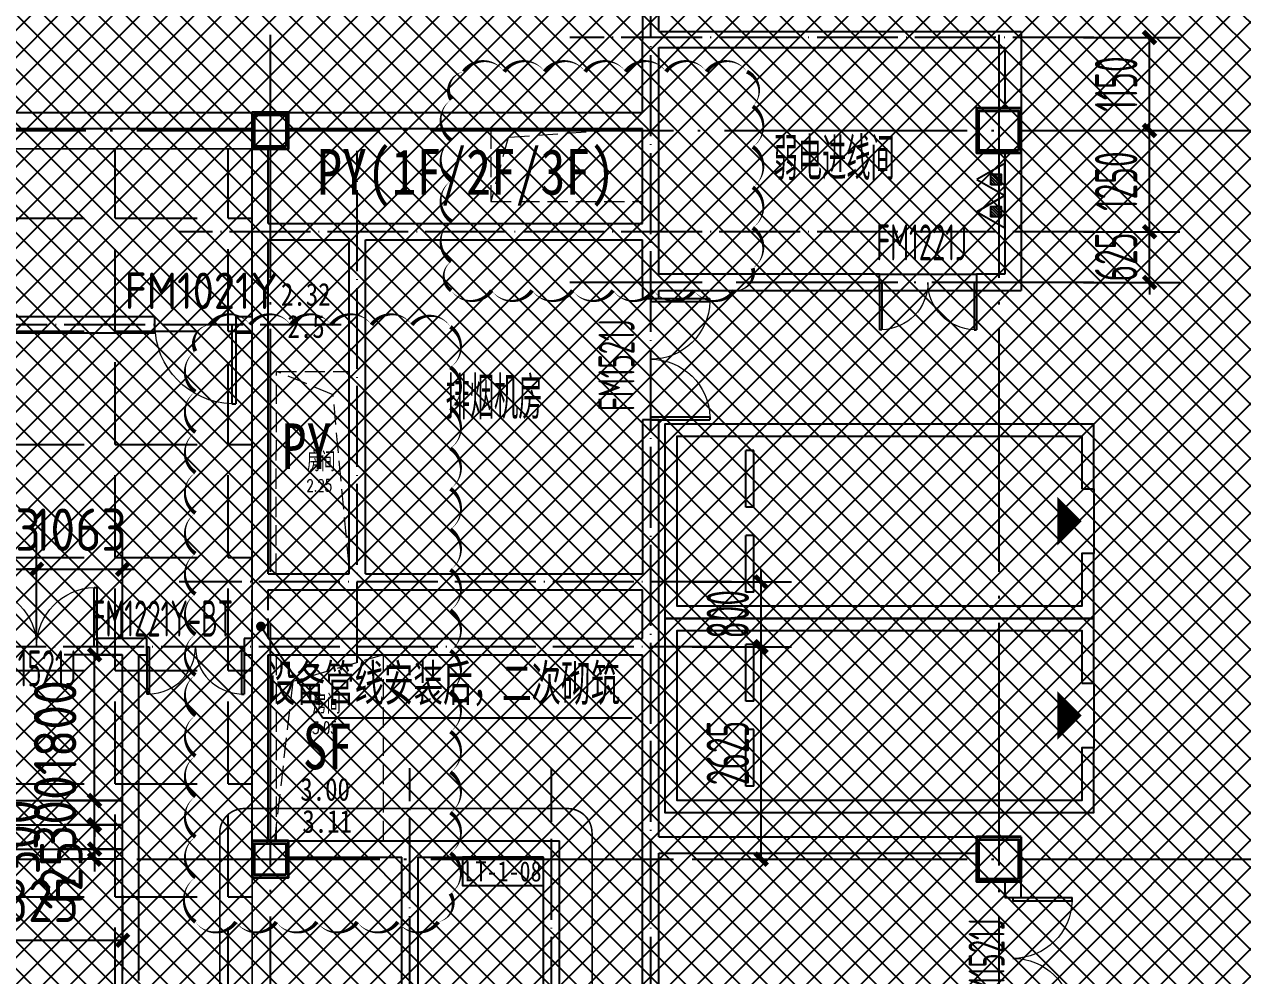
# Model space of a CAD drawing. Extents: x -473190 to 2138458, y -81875 to 2633646.
# Drawn here: x 978968 to 994020, y 105754 to 117504 of the extents above; entities that cross this region are included whole.
import ezdxf
from ezdxf.enums import TextEntityAlignment as Align

# ---------------------------------------------------------------- set-up
doc = ezdxf.new("R2010")
doc.units = 0
doc.header["$LTSCALE"] = 1000
doc.linetypes.add('DASH', pattern=[0.35, 0.25, -0.1])
doc.linetypes.add('DOTE', pattern=[2.42, 2, -0.2, 0.02, -0.2])
for name, color, linetype in [('00-停车位', 67, 'Continuous'), ('A-COLUMN', 2, 'Continuous'), ('A-ROOM_NAME', 23, 'Continuous'), ('A-WALL', 2, 'Continuous'), ('DIM_LEAD', 3, 'Continuous'), ('DOOR_FIRE', 4, 'Continuous'), ('DOOR_FIRE_TEXT', 7, 'Continuous'), ('DOTE', 1, 'DOTE'), ('HANDRAIL', 3, 'Continuous'), ('PUB_DIM', 3, 'Continuous'), ('PUB_TEXT', 7, 'Continuous'), ('SPACE', 7, 'Continuous'), ('SRC-03F$0$A-SYMB-NUMB-T', 4, 'Continuous'), ('SRC-03F$0$A-WALL', 7, 'Continuous'), ('W-EQUIP_灭火器', 7, 'Continuous'), ('WINDOW', 4, 'Continuous'), ('WINDOW_TEXT', 7, 'Continuous'), ('索引线', 252, 'Continuous')]:
    doc.layers.add(name, color=color, linetype=linetype)
doc.layers.add('HOLE', color=52, linetype='Continuous', lineweight=15)
doc.layers.add('钢柱', color=51, linetype='Continuous', lineweight=35)
doc.styles.add('8B2_01', font='simhei.ttf', dxfattribs={"width": 0.8})
doc.styles.add('8B2_02', font='tssdeng.shx', dxfattribs={"width": 0.6, "bigfont": 'TSSDCHN.shx'})
doc.styles.add('_TCH_DIM_T3', font='tssdeng.shx', dxfattribs={"width": 0.564706, "bigfont": '@@@tssdchn.shx'})
doc.styles.add('_TCH_SPACE', font='SIMPLEX', dxfattribs={"height": 5, "bigfont": 'GBCBIG'})
doc.styles.add('_TCH_WINDOW', font='tssdeng.shx', dxfattribs={"width": 0.8, "height": 3.5, "bigfont": 'tssdchn.shx'})
doc.styles.add('SRC-03F$0$ECADI-TXT', font='simplex.shx', dxfattribs={"bigfont": 'hztxt.shx'})
doc.styles.get("Standard").update_dxf_attribs({"font": 'gbenor.shx', "bigfont": 'gbcbig.shx'})
doc.styles.add('STANDARD_T3', font='gbenor.shx', dxfattribs={"bigfont": 'gbcbig.shx'})
doc.dimstyles.new('_TCH_ARCH&&150', dxfattribs={"dimtxt": 525, "dimasz": 150, "dimexe": 375, "dimexo": 450, "dimgap": 150, "dimtad": 1, "dimdec": 0, "dimzin": 0, "dimdsep": 46, "dimtxsty": '_TCH_DIM_T3', "dimblk": 'ARCHTICK', "dimcen": 0.09, "dimclrt": 7, "dimazin": 2, "dimtfac": 1, "dimtdec": 0, "dimtix": 1, "dimtmove": 2, "dimatfit": 3, "dimfxl": 0, "dimtolj": 1, "dimtzin": 0, "dimarcsym": 0})
doc.dimstyles.new('STANDARD&&150', dxfattribs={"dimtxt": 525, "dimasz": 150, "dimexe": 375, "dimexo": 450, "dimgap": 225, "dimtad": 1, "dimdec": 0, "dimzin": 0, "dimdsep": 46, "dimtxsty": 'STANDARD_T3', "dimblk": 'ARCHTICK', "dimcen": 0.09, "dimadec": 0, "dimazin": 0, "dimtfac": 1, "dimtdec": 0, "dimtix": 1, "dimtmove": 2, "dimatfit": 3, "dimfxl": 0, "dimtolj": 1, "dimtzin": 0, "dimarcsym": 0})

# ---------------------------------------------------------------- blocks, each defined once
blk = doc.blocks.new('车位2400x5300')
at = {"layer": '00-停车位', "color": 251}
for p, q in [((-875, -1000), (-175, -1000)), ((-875, -1100), (-875, -1000)), ((-175, -1100), (-175, -1000)), ((175, -1000), (875, -1000)), ((175, -1100), (175, -1000)), ((875, -1100), (875, -1000)), ((-875, -1100), (-175, -1100)), ((175, -1100), (875, -1100)), ((400, -5300), (-400, -5300))]:
    blk.add_line(p, q, dxfattribs=at)
blk.add_lwpolyline([(400, -5150), (400, -5300), (1200, -5300), (1200, 0), (-1200, 0), (-1200, -5300), (-400, -5300), (-400, -5150), (-1050, -5150), (-1050, -150), (1050, -150), (1050, -5150), (400, -5150)], dxfattribs=at)
blk.add_lwpolyline([(0, -5150, 0, 600, 0), (0, -4850, 600, 600, 0)], format="xyseb", dxfattribs=at)
blk = doc.blocks.new('A$C00330F2E')
at = {"layer": '钢柱', "color": 4, "lineweight": 35}
for points in [[(40675, -36100), (40225, -36100), (40225, -36550), (40675, -36550)], [(49725, -36050), (49175, -36050), (49175, -36600), (49725, -36600)], [(49695, -36570), (49205, -36570), (49205, -36080), (49695, -36080)], [(40645, -36520), (40255, -36520), (40255, -36130), (40645, -36130)], [(40675, -45100), (40225, -45100), (40225, -45550), (40675, -45550)], [(40645, -45520), (40255, -45520), (40255, -45130), (40645, -45130)], [(49725, -45050), (49175, -45050), (49175, -45600), (49725, -45600)], [(49695, -45570), (49205, -45570), (49205, -45080), (49695, -45080)]]:
    blk.add_lwpolyline(points, close=True, dxfattribs=at)
blk = doc.blocks.new('_ArchTick')
at = {"color": 0, "linetype": 'ByBlock', "const_width": 0.4}
blk.add_lwpolyline([(-0.5, -0.5), (0.5, 0.5)], dxfattribs=at)
blk = doc.blocks.new('*D5496')
at = {"layer": 'Defpoints', "color": 0, "transparency": 16777216}
for p in [(50924, -21150), (52188, -21150), (50924, -22300)]:
    blk.add_point(p, dxfattribs=at)
at = {"layer": 'PUB_DIM', "color": 0, "lineweight": -2, "transparency": 16777216}
for p, q in [((51374, -21150), (52563, -21150)), ((52188, -22300), (52188, -21150)), ((51374, -22300), (52563, -22300))]:
    blk.add_line(p, q, dxfattribs=at)
at = {"layer": 'PUB_DIM', "color": 0, "lineweight": -2, "transparency": 16777216, "xscale": 150, "yscale": 150, "zscale": 150}
for p, rotation in [((52188, -21150), 90), ((52188, -22300), 270)]:
    blk.add_blockref('_ArchTick', p, dxfattribs=dict(at, rotation=rotation))
at = {"layer": 'PUB_DIM', "color": 7, "transparency": 16777216, "insert": (51776, -21725), "char_height": 525, "attachment_point": 5, "rotation": 90, "style": '_TCH_DIM_T3'}
blk.add_mtext('\\A1;1150', dxfattribs=at)
blk = doc.blocks.new('*D5497')
at = {"layer": 'Defpoints', "color": 0, "transparency": 16777216}
for p in [(50924, -22300), (52188, -22300), (50924, -23550)]:
    blk.add_point(p, dxfattribs=at)
at = {"layer": 'PUB_DIM', "color": 0, "lineweight": -2, "transparency": 16777216}
for p, q in [((51374, -22300), (52563, -22300)), ((52188, -23550), (52188, -22300)), ((51374, -23550), (52563, -23550))]:
    blk.add_line(p, q, dxfattribs=at)
at = {"layer": 'PUB_DIM', "color": 0, "lineweight": -2, "transparency": 16777216, "xscale": 150, "yscale": 150, "zscale": 150}
for p, rotation in [((52188, -22300), 90), ((52188, -23550), 270)]:
    blk.add_blockref('_ArchTick', p, dxfattribs=dict(at, rotation=rotation))
at = {"layer": 'PUB_DIM', "color": 7, "transparency": 16777216, "insert": (51776, -22925), "char_height": 525, "attachment_point": 5, "rotation": 90, "style": '_TCH_DIM_T3'}
blk.add_mtext('\\A1;1250', dxfattribs=at)
blk = doc.blocks.new('*D5498')
at = {"layer": 'Defpoints', "color": 0, "transparency": 16777216}
for p in [(50924, -23550), (52188, -23550), (50924, -24175)]:
    blk.add_point(p, dxfattribs=at)
at = {"layer": 'PUB_DIM', "color": 0, "lineweight": -2, "transparency": 16777216}
for p, q in [((52188, -23550), (52188, -23400)), ((51374, -23550), (52563, -23550)), ((52188, -24175), (52188, -23550)), ((51374, -24175), (52563, -24175)), ((52188, -24175), (52188, -24325))]:
    blk.add_line(p, q, dxfattribs=at)
at = {"layer": 'PUB_DIM', "color": 0, "lineweight": -2, "transparency": 16777216, "xscale": 150, "yscale": 150, "zscale": 150}
for p, rotation in [((52188, -23550), 270), ((52188, -24175), 90)]:
    blk.add_blockref('_ArchTick', p, dxfattribs=dict(at, rotation=rotation))
at = {"layer": 'PUB_DIM', "color": 7, "transparency": 16777216, "insert": (51776, -23862), "char_height": 525, "attachment_point": 5, "rotation": 90, "style": '_TCH_DIM_T3'}
blk.add_mtext('\\A1;625', dxfattribs=at)
blk = doc.blocks.new('*D5511')
at = {"layer": 'Defpoints', "color": 0, "transparency": 16777216}
for p in [(46089, -27875), (47389, -27875), (46089, -28675)]:
    blk.add_point(p, dxfattribs=at)
at = {"layer": 'PUB_DIM', "color": 0, "lineweight": -2, "transparency": 16777216}
for p, q in [((47389, -27875), (47389, -27725)), ((46539, -27875), (47764, -27875)), ((47389, -28675), (47389, -27875)), ((46539, -28675), (47764, -28675)), ((47389, -28675), (47389, -28825))]:
    blk.add_line(p, q, dxfattribs=at)
at = {"layer": 'PUB_DIM', "color": 0, "lineweight": -2, "transparency": 16777216, "xscale": 150, "yscale": 150, "zscale": 150}
for p, rotation in [((47389, -27875), 270), ((47389, -28675), 90)]:
    blk.add_blockref('_ArchTick', p, dxfattribs=dict(at, rotation=rotation))
at = {"layer": 'PUB_DIM', "color": 7, "transparency": 16777216, "insert": (46977, -28275), "char_height": 525, "attachment_point": 5, "rotation": 90, "style": '_TCH_DIM_T3'}
blk.add_mtext('\\A1;800', dxfattribs=at)
blk = doc.blocks.new('*D5512')
at = {"layer": 'Defpoints', "color": 0, "transparency": 16777216}
for p in [(46089, -28675), (47389, -28675), (46089, -31300)]:
    blk.add_point(p, dxfattribs=at)
at = {"layer": 'PUB_DIM', "color": 0, "lineweight": -2, "transparency": 16777216}
for p, q in [((46539, -28675), (47764, -28675)), ((47389, -31300), (47389, -28675)), ((46539, -31300), (47764, -31300))]:
    blk.add_line(p, q, dxfattribs=at)
at = {"layer": 'PUB_DIM', "color": 0, "lineweight": -2, "transparency": 16777216, "xscale": 150, "yscale": 150, "zscale": 150}
for p, rotation in [((47389, -28675), 90), ((47389, -31300), 270)]:
    blk.add_blockref('_ArchTick', p, dxfattribs=dict(at, rotation=rotation))
at = {"layer": 'PUB_DIM', "color": 7, "transparency": 16777216, "insert": (46977, -29988), "char_height": 525, "attachment_point": 5, "rotation": 90, "style": '_TCH_DIM_T3'}
blk.add_mtext('\\A1;2625', dxfattribs=at)
blk = doc.blocks.new('SRC-03F$0$ECADI-TAG-CODE')
at = {"layer": 'SRC-03F$0$A-SYMB-NUMB-T', "color": 1}
blk.add_lwpolyline([(3.41, 8.1), (13.41, 8.1), (13.41, 4.6), (3.41, 4.6)], close=True, dxfattribs=at)
at = {"layer": 'SRC-03F$0$A-SYMB-NUMB-T', "style": 'SRC-03F$0$ECADI-TXT', "width": 0.7}
blk.add_attdef('CODE', text='', height=2.5, dxfattribs=at).set_placement((8.41, 6.35), align=Align.MIDDLE_CENTER)
blk = doc.blocks.new('A$C70756D1A')
at = {"layer": 'HANDRAIL'}
for points in [[(2225, 0), (2225, 0), (2225, -2400)], [(2255, 0), (2255, -2400)], [(2295, 0), (2295, -2400)], [(2325, 0), (2325, -2400)], [(2225, -1800), (0, -1800)], [(2225, -2100), (0, -2100)], [(2325, -2400), (0, -2400)]]:
    blk.add_lwpolyline(points, dxfattribs=at)
blk = doc.blocks.new('A$C031B73C8')
for points in [[(60534.9, -45425, 0, 50, 0.5205671), (61034.9, -45425, 0, 50, 0.5205671), (61534.9, -45425, 0, 50, 0.5205671), (62034.9, -45425, 0, 50, 0.5205671), (62534.9, -45425, 0, 50, 0.5205671), (63034.9, -45425, 0, 50, 0.5205671), (63534.9, -45425, 0, 50, 0.5205671), (64034.9, -45425, 0, 50, 0.5205671), (64260.9, -45151, 0, 50, 0.5205671), (64260.9, -44651, 0, 50, 0.5205671), (64260.9, -44151, 0, 50, 0.5205671), (64260.9, -43651, 0, 50, 0.5205671), (64260.9, -43151, 0, 50, 0.5205671), (64189.1, -42722.7, 0, 50, 0.5205671), (63689.1, -42722.7, 0, 50, 0.5205671), (63189.1, -42722.7, 0, 50, 0.5205671), (62689.1, -42722.7, 0, 50, 0.5205671), (62189.1, -42722.7, 0, 50, 0.5205671), (61689.1, -42722.7, 0, 50, 0.5205671), (61189.1, -42722.7, 0, 50, 0.5205671), (60689.1, -42722.7, 0, 50, 0.5205671), (60534.9, -43068.5, 0, 50, 0.5205671), (60534.9, -43568.5, 0, 50, 0.5205671), (60534.9, -44068.5, 0, 50, 0.5205671), (60534.9, -44568.5, 0, 50, 0.5205671), (60534.9, -45068.5, 0, 50, 0.5205671)], [(57375, -53225, 0, 50, 0.5205671), (57875, -53225, 0, 50, 0.5205671), (58375, -53225, 0, 50, 0.5205671), (58875, -53225, 0, 50, 0.5205671), (59375, -53225, 0, 50, 0.5205671), (59875, -53225, 0, 50, 0.5205671), (60375, -53225, 0, 50, 0.5205671), (60525, -52875, 0, 50, 0.5205671), (60525, -52375, 0, 50, 0.5205671), (60525, -51875, 0, 50, 0.5205671), (60525, -51375, 0, 50, 0.5205671), (60525, -50875, 0, 50, 0.5205671), (60525, -50375, 0, 50, 0.5205671), (60525, -49875, 0, 50, 0.5205671), (60525, -49375, 0, 50, 0.5205671), (60525, -48875, 0, 50, 0.5205671), (60525, -48375, 0, 50, 0.5205671), (60525, -47875, 0, 50, 0.5205671), (60525, -47375, 0, 50, 0.5205671), (60525, -46875, 0, 50, 0.5205671), (60525, -46375, 0, 50, 0.5205671), (60525, -45875, 0, 50, 0.5205671), (60050, -45850, 0, 50, 0.5205671), (59550, -45850, 0, 50, 0.5205671), (59050, -45850, 0, 50, 0.5205671), (58550, -45850, 0, 50, 0.5205671), (58050, -45850, 0, 50, 0.5205671), (57550, -45850, 0, 50, 0.5205671), (57375, -46175, 0, 50, 0.5205671), (57375, -46675, 0, 50, 0.5205671), (57375, -47175, 0, 50, 0.5205671), (57375, -47675, 0, 50, 0.5205671), (57375, -48175, 0, 50, 0.5205671), (57375, -48675, 0, 50, 0.5205671), (57375, -49175, 0, 50, 0.5205671), (57375, -49675, 0, 50, 0.5205671), (57375, -50175, 0, 50, 0.5205671), (57375, -50675, 0, 50, 0.5205671), (57375, -51175, 0, 50, 0.5205671), (57375, -51675, 0, 50, 0.5205671), (57375, -52175, 0, 50, 0.5205671), (57375, -52675, 0, 50, 0.5205671)]]:
    blk.add_lwpolyline(points, format="xyseb", close=True)
at = {"layer": 'HOLE', "linetype": 'DASH'}
for points in [[(61025, -44325), (62900, -44325), (62900, -43425), (61025, -43425)], [(62900, -43425), (61239.5, -43534.7), (61025, -44325)], [(61025, -43425), (61025, -44325)], [(59273.7, -48825), (59075.9, -46713.1), (58375, -46425)], [(59700, -49925), (58578.5, -50254.5), (58350, -52225)]]:
    blk.add_lwpolyline(points, dxfattribs=at)
for points in [[(59275, -46425), (59273.7, -48925), (58373.7, -48925), (58375, -46425)], [(59700, -52225), (59700, -49925), (58373.7, -49925), (58373.7, -52225)]]:
    blk.add_lwpolyline(points, close=True, dxfattribs=at)
at = {"layer": 'SPACE', "style": '_TCH_SPACE'}
for p in [(58753.9, -47660.4), (58823, -50653)]:
    blk.add_text('房间', height=241.13, dxfattribs=at).set_placement(p)
at = {"layer": 'SPACE', "style": '_TCH_SPACE', "width": 0.705882}
for s, p in [('2.25', (58746.9, -47909.8)), ('3.05', (58815.9, -50902.4))]:
    blk.add_text(s, height=148.75, dxfattribs=at).set_placement(p)
blk = doc.blocks.new('$TwtSys$00000546')
h = blk.add_hatch()
h.set_pattern_fill('ANSI31', color=256, scale=200, style=0)
h.set_pattern_definition([(45, (-38543.802, -6670.83), (-17.67767, 17.67767), [])])
h.paths.add_polyline_path([(-65, 174), (65, 174), (65, 44), (-65, 44)])
for points in [[(0, 344), (-198, 0), (198, 0)], [(-65, 174), (65, 174), (65, 44), (-65, 44)]]:
    blk.add_lwpolyline(points, close=True)
blk = doc.blocks.new('ADFASDF')
h = blk.add_hatch()
h.set_pattern_fill('ANSI37', color=8, scale=150)
h.set_pattern_definition([(45, (0, 0), (-168.3798, 168.3798), []), (135, (0, 0), (-168.3798, -168.3798), [])])
h.paths.add_polyline_path([(521397, 239186), (521397, 224886), (539697, 224886), (539697, 169261), (524947, 169261), (524947, 171211), (527822, 171211), (527922, 176611), (501318, 176611), (501125, 109884), (530547, 109887), (530547, 107449), (538188, 100503), (536147, 98236), (540086, 94690), (517812, 69953), (517812, 59790), (482108, 20136), (405247, 20136), (405247, 26086), (391997, 40436), (391997, 64736), (399997, 64738), (399997, 239186), (409022, 239186)])
blk = doc.blocks.new('*D1944')
at = {"layer": 'Defpoints', "color": 0, "transparency": 16777216}
for p in [(977857, 107196), (980182, 107196), (980182, 106191)]:
    blk.add_point(p, dxfattribs=at)
at = {"layer": 'PUB_DIM', "color": 0, "lineweight": -2, "transparency": 16777216}
for p, q in [((977857, 106746), (977857, 105816)), ((980182, 106746), (980182, 105816)), ((977857, 106191), (980182, 106191))]:
    blk.add_line(p, q, dxfattribs=at)
at = {"layer": 'PUB_DIM', "color": 0, "lineweight": -2, "transparency": 16777216, "xscale": 150, "yscale": 150, "zscale": 150, "rotation": 180}
blk.add_blockref('_ArchTick', (977857, 106191), dxfattribs=at)
at = {"layer": 'PUB_DIM', "color": 0, "lineweight": -2, "transparency": 16777216, "xscale": 150, "yscale": 150, "zscale": 150}
blk.add_blockref('_ArchTick', (980182, 106191), dxfattribs=at)
at = {"layer": 'PUB_DIM', "color": 0, "transparency": 16777216, "insert": (979019, 106678), "char_height": 525, "attachment_point": 5, "style": 'STANDARD_T3'}
blk.add_mtext('\\A1;2325', dxfattribs=at)
blk = doc.blocks.new('*D1945')
at = {"layer": 'Defpoints', "color": 0, "transparency": 16777216}
for p in [(979836, 109717), (980626, 109717), (980626, 107917)]:
    blk.add_point(p, dxfattribs=at)
at = {"layer": 'PUB_DIM', "color": 0, "lineweight": -2, "transparency": 16777216}
for p, q in [((980176, 109717), (979461, 109717)), ((979836, 107917), (979836, 109717)), ((980176, 107917), (979461, 107917))]:
    blk.add_line(p, q, dxfattribs=at)
at = {"layer": 'PUB_DIM', "color": 0, "lineweight": -2, "transparency": 16777216, "xscale": 150, "yscale": 150, "zscale": 150}
for p, rotation in [((979836, 109717), 90), ((979836, 107917), 270)]:
    blk.add_blockref('_ArchTick', p, dxfattribs=dict(at, rotation=rotation))
at = {"layer": 'PUB_DIM', "color": 0, "transparency": 16777216, "insert": (979349, 108817), "char_height": 525, "attachment_point": 5, "rotation": 90, "style": 'STANDARD_T3'}
blk.add_mtext('\\A1;1800', dxfattribs=at)
blk = doc.blocks.new('*D1946')
at = {"layer": 'Defpoints', "color": 0, "transparency": 16777216}
for p in [(979836, 107917), (980626, 107917), (980626, 107617)]:
    blk.add_point(p, dxfattribs=at)
at = {"layer": 'PUB_DIM', "color": 0, "lineweight": -2, "transparency": 16777216}
for p, q in [((979836, 107917), (979836, 108067)), ((980176, 107917), (979461, 107917)), ((979836, 107617), (979836, 107917)), ((980176, 107617), (979461, 107617)), ((979836, 107617), (979836, 107467))]:
    blk.add_line(p, q, dxfattribs=at)
at = {"layer": 'PUB_DIM', "color": 0, "lineweight": -2, "transparency": 16777216, "xscale": 150, "yscale": 150, "zscale": 150}
for p, rotation in [((979836, 107917), 270), ((979836, 107617), 90)]:
    blk.add_blockref('_ArchTick', p, dxfattribs=dict(at, rotation=rotation))
at = {"layer": 'PUB_DIM', "color": 0, "transparency": 16777216, "insert": (979349, 107767), "char_height": 525, "attachment_point": 5, "rotation": 90, "style": 'STANDARD_T3'}
blk.add_mtext('\\A1;300', dxfattribs=at)
blk = doc.blocks.new('*D1947')
at = {"layer": 'Defpoints', "color": 0, "transparency": 16777216}
for p in [(979836, 107617), (980626, 107617), (980626, 107317)]:
    blk.add_point(p, dxfattribs=at)
at = {"layer": 'PUB_DIM', "color": 0, "lineweight": -2, "transparency": 16777216}
for p, q in [((979836, 107617), (979836, 107767)), ((980176, 107617), (979461, 107617)), ((979836, 107317), (979836, 107617)), ((980176, 107317), (979461, 107317)), ((979836, 107317), (979836, 107167))]:
    blk.add_line(p, q, dxfattribs=at)
at = {"layer": 'PUB_DIM', "color": 0, "lineweight": -2, "transparency": 16777216, "xscale": 150, "yscale": 150, "zscale": 150}
for p, rotation in [((979836, 107617), 270), ((979836, 107317), 90)]:
    blk.add_blockref('_ArchTick', p, dxfattribs=dict(at, rotation=rotation))
at = {"layer": 'PUB_DIM', "color": 0, "transparency": 16777216, "insert": (978899, 107467), "char_height": 525, "attachment_point": 5, "rotation": 90, "style": 'STANDARD_T3'}
blk.add_mtext('\\A1;300', dxfattribs=at)
blk = doc.blocks.new('*D1948')
at = {"layer": 'Defpoints', "color": 0, "transparency": 16777216}
for p in [(979836, 107317), (980626, 107317), (980626, 107192)]:
    blk.add_point(p, dxfattribs=at)
at = {"layer": 'PUB_DIM', "color": 0, "lineweight": -2, "transparency": 16777216}
for p, q in [((979836, 107317), (979836, 107467)), ((980176, 107317), (979461, 107317)), ((980176, 107192), (979461, 107192)), ((979836, 107192), (979836, 107317)), ((979836, 107192), (979836, 107042))]:
    blk.add_line(p, q, dxfattribs=at)
at = {"layer": 'PUB_DIM', "color": 0, "lineweight": -2, "transparency": 16777216, "xscale": 150, "yscale": 150, "zscale": 150}
for p, rotation in [((979836, 107317), 270), ((979836, 107192), 90)]:
    blk.add_blockref('_ArchTick', p, dxfattribs=dict(at, rotation=rotation))
at = {"layer": 'PUB_DIM', "color": 0, "transparency": 16777216, "insert": (979424, 106996), "char_height": 525, "attachment_point": 5, "rotation": 90, "style": 'STANDARD_T3'}
blk.add_mtext('\\A1;125', dxfattribs=at)
blk = doc.blocks.new('*D1963')
at = {"layer": 'Defpoints', "color": 0, "transparency": 16777216}
for p in [(979119, 110774), (978057, 109461), (979119, 109461)]:
    blk.add_point(p, dxfattribs=at)
at = {"layer": 'PUB_DIM', "color": 0, "lineweight": -2, "transparency": 16777216}
for p, q in [((978057, 109911), (978057, 111149)), ((979119, 109911), (979119, 111149)), ((978057, 110774), (977907, 110774)), ((978057, 110774), (979119, 110774)), ((979119, 110774), (979269, 110774))]:
    blk.add_line(p, q, dxfattribs=at)
at = {"layer": 'PUB_DIM', "color": 0, "lineweight": -2, "transparency": 16777216, "xscale": 150, "yscale": 150, "zscale": 150}
blk.add_blockref('_ArchTick', (978057, 110774), dxfattribs=at)
at = {"layer": 'PUB_DIM', "color": 0, "lineweight": -2, "transparency": 16777216, "xscale": 150, "yscale": 150, "zscale": 150, "rotation": 180}
blk.add_blockref('_ArchTick', (979119, 110774), dxfattribs=at)
at = {"layer": 'PUB_DIM', "color": 0, "transparency": 16777216, "insert": (978588, 111262), "char_height": 525, "attachment_point": 5, "style": 'STANDARD_T3'}
blk.add_mtext('\\A1;1063', dxfattribs=at)
blk = doc.blocks.new('*D1964')
at = {"layer": 'Defpoints', "color": 0, "transparency": 16777216}
for p in [(980182, 110774), (979119, 109461), (980182, 109461)]:
    blk.add_point(p, dxfattribs=at)
at = {"layer": 'PUB_DIM', "color": 0, "lineweight": -2, "transparency": 16777216}
for p, q in [((979119, 109911), (979119, 111149)), ((980182, 109911), (980182, 111149)), ((979119, 110774), (978969, 110774)), ((979119, 110774), (980182, 110774)), ((980182, 110774), (980332, 110774))]:
    blk.add_line(p, q, dxfattribs=at)
at = {"layer": 'PUB_DIM', "color": 0, "lineweight": -2, "transparency": 16777216, "xscale": 150, "yscale": 150, "zscale": 150}
blk.add_blockref('_ArchTick', (979119, 110774), dxfattribs=at)
at = {"layer": 'PUB_DIM', "color": 0, "lineweight": -2, "transparency": 16777216, "xscale": 150, "yscale": 150, "zscale": 150, "rotation": 180}
blk.add_blockref('_ArchTick', (980182, 110774), dxfattribs=at)
at = {"layer": 'PUB_DIM', "color": 0, "transparency": 16777216, "insert": (979650, 111262), "char_height": 525, "attachment_point": 5, "style": 'STANDARD_T3'}
blk.add_mtext('\\A1;1063', dxfattribs=at)
blk = doc.blocks.new('$DorLib2D$00000002')
for p, q in [((-0.5, 0), (-0.5, 0.4875)), ((-0.475, 0.4875), (-0.5, 0.4875)), ((-0.475, 0), (-0.475, 0.4875)), ((0.475, 0), (0.475, 0.4875)), ((0.475, 0.4875), (0.5, 0.4875)), ((0.5, 0), (0.5, 0.4875)), ((-0.5, 0), (-0.475, 0)), ((0.5, 0), (0.475, 0))]:
    blk.add_line(p, q)
at = {"lineweight": 13}
for centre, start, end in [((-0.4875, 0), 0, 88.53072), ((0.4875, 0), 91.46928, 180)]:
    blk.add_arc(centre, 0.4875, start, end, dxfattribs=at)
blk = doc.blocks.new('$DorLib2D$00000001')
for p, q in [((0.45, 0.975), (0.5, 0.975)), ((0.45, 0), (0.45, 0.975)), ((0.5, 0), (0.5, 0.975)), ((0.5, 0), (0.45, 0))]:
    blk.add_line(p, q)
at = {"lineweight": 13}
blk.add_arc((0.475, 0), 0.975, 91.4693, 180, dxfattribs=at)
blk = doc.blocks.new('A$C2B5B1B2C')
at = {"layer": 'DOTE', "linetype": 'DOTE', "ltscale": 0.5}
for p, q in [((46025, -40517.9), (46025, 9700)), ((51500, -21150), (45025, -21150)), ((42399.6, -28875), (42399.6, -22550)), ((51500, -23550), (40200, -23550)), ((42200, -24700), (33350, -24700)), ((47025, -27875), (40200, -27875)), ((47025, -28675), (36250, -28675)), ((43050, -41475), (43050, -30175)), ((44800, -40517.9), (44800, -30175))]:
    blk.add_line(p, q, dxfattribs=at)
at = {"layer": 'DOTE'}
blk.add_line((51500, -24175), (45025, -24175), dxfattribs=at)
at = {"layer": 'PUB_DIM'}
for p1, p2, distance, picture, middle in [((50923.6, -22300), (50923.6, -21150), -1264.7, '*D5496', (51775.8, -21725)), ((50923.6, -23550), (50923.6, -22300), -1264.7, '*D5497', (51775.8, -22925)), ((50923.6, -24175), (50923.6, -23550), -1264.7, '*D5498', (51775.8, -23862.5)), ((46089.1, -28675), (46089.1, -27875), -1300, '*D5511', (46976.6, -28275)), ((46089.1, -31300), (46089.1, -28675), -1300, '*D5512', (46976.6, -29987.5))]:
    dim = blk.add_aligned_dim(p1=p1, p2=p2, distance=distance, dimstyle='_TCH_ARCH&&150', dxfattribs=at)
    dim.commit()
    dim.dimension.update_dxf_attribs({"geometry": picture, "text_midpoint": middle})

msp = doc.modelspace()

# ---------------------------------------------------------------- hatches: boundary and pattern name
h = msp.add_hatch()
h.set_pattern_fill('ANGLE', color=252, scale=400)
h.set_pattern_definition([(0, (1013615.3, 327452.8), (0, 1397), [1016, -381]), (90, (1013615.3, 327452.8), (-1397, 9e-14), [1016, -381])])
h.paths.add_polyline_path([(981781.7, 98417.4), (959631.7, 98417.4), (959631.7, 115967.4), (981781.7, 115967.4)])

# ---------------------------------------------------------------- linework, layer by layer
at = {"layer": 'A-COLUMN'}
for p, q in [((982231.7, 116417.4), (981781.7, 116417.4)), ((981781.7, 116417.4), (981781.7, 115967.4)), ((982231.7, 115967.4), (982231.7, 116417.4)), ((991281.7, 116467.4), (990731.7, 116467.4)), ((990731.7, 116467.4), (990731.7, 115917.4)), ((991281.7, 115917.4), (991281.7, 116467.4)), ((981781.7, 115967.4), (982231.7, 115967.4)), ((990731.7, 115917.4), (991281.7, 115917.4)), ((982231.7, 107417.4), (981781.7, 107417.4)), ((981781.7, 107417.4), (981781.7, 106967.4)), ((982231.7, 106967.4), (982231.7, 107417.4)), ((991281.7, 107467.4), (990731.7, 107467.4)), ((990731.7, 107467.4), (990731.7, 106917.4)), ((991281.7, 106917.4), (991281.7, 107467.4)), ((981781.7, 106967.4), (982231.7, 106967.4)), ((990731.7, 106917.4), (991281.7, 106917.4))]:
    msp.add_line(p, q, dxfattribs=at)
at = {"layer": 'A-WALL'}
for p, q in [((986606.7, 128792.4), (986606.7, 117317.4)), ((986806.7, 117417.4), (986806.7, 128792.4)), ((986806.7, 117417.4), (991281.7, 117417.4)), ((991281.7, 117417.4), (991281.7, 116467.4)), ((986606.7, 116417.4), (986606.7, 117317.4)), ((986806.7, 117217.4), (991081.7, 117217.4)), ((986806.7, 116317.4), (986806.7, 117217.4)), ((991081.7, 117217.4), (991081.7, 116467.4)), ((975831.7, 116417.4), (981781.7, 116417.4)), ((982231.7, 116417.4), (986606.7, 116417.4)), ((975731.7, 116217.4), (981781.7, 116217.4)), ((982231.7, 116217.4), (986606.7, 116217.4)), ((986606.7, 115042.4), (986606.7, 116217.4)), ((986806.7, 114942.4), (986806.7, 116317.4)), ((981781.7, 114942.4), (981781.7, 115967.4)), ((981981.7, 115042.4), (981981.7, 115967.4)), ((991081.7, 115917.4), (991081.7, 114417.4)), ((991281.7, 115917.4), (991281.7, 114217.4)), ((981981.7, 115042.4), (983081.3, 115042.4)), ((983081.3, 115042.4), (986606.7, 115042.4)), ((981781.7, 113892.4), (981781.7, 114942.4)), ((986806.7, 114417.4), (986806.7, 114942.4)), ((981981.7, 114842.4), (982981.3, 114842.4)), ((981981.7, 113792.4), (981981.7, 114842.4)), ((982981.3, 110717.4), (982981.3, 114842.4)), ((983181.3, 114842.4), (986606.7, 114842.4)), ((983181.3, 110717.4), (983181.3, 114842.4)), ((986606.7, 114317.4), (986606.7, 114842.4)), ((989531.7, 114417.4), (986806.7, 114417.4)), ((989531.7, 114217.4), (989531.7, 114417.4)), ((991081.7, 114417.4), (990731.7, 114417.4)), ((990731.7, 114417.4), (990731.7, 114217.4)), ((986606.7, 114317.4), (986606.7, 114117.4)), ((986606.7, 114117.4), (986806.7, 114117.4)), ((986806.7, 114217.4), (989531.7, 114217.4)), ((986806.7, 114117.4), (986806.7, 114217.4)), ((990731.7, 114217.4), (991281.7, 114217.4)), ((980581.7, 113892.4), (975131.7, 113892.4)), ((980581.7, 113692.4), (980581.7, 113892.4)), ((981781.7, 113892.4), (981581.7, 113892.4)), ((981581.7, 113892.4), (981581.7, 113692.4)), ((981981.7, 110717.4), (981981.7, 113792.4)), ((974931.7, 113692.4), (980581.7, 113692.4)), ((981581.7, 113692.4), (981781.7, 113692.4)), ((981781.7, 110617.4), (981781.7, 113692.4)), ((986806.7, 112617.4), (986606.7, 112617.4)), ((986606.7, 112617.4), (986606.7, 110717.4)), ((986806.7, 110617.4), (986806.7, 112617.4)), ((981981.7, 110717.4), (982981.3, 110717.4)), ((983181.3, 110717.4), (986606.7, 110717.4)), ((981981.7, 110517.4), (983081.3, 110517.4)), ((983081.3, 110517.4), (986606.7, 110517.4)), ((986606.7, 109917.4), (986606.7, 110517.4)), ((986806.7, 109817.4), (986806.7, 110617.4)), ((980281.7, 109917.4), (979869.2, 109917.4)), ((979869.2, 109917.4), (979869.2, 109717.4)), ((980481.7, 109917.4), (980281.7, 109917.4)), ((980481.7, 109717.4), (980481.7, 109917.4)), ((981781.7, 109917.4), (981681.7, 109917.4)), ((981681.7, 109917.4), (981681.7, 109717.4)), ((981981.7, 109917.4), (986606.7, 109917.4)), ((986806.7, 107467.4), (986806.7, 109817.4)), ((979869.2, 109717.4), (980181.7, 109717.4)), ((980181.7, 105492.4), (980181.7, 109717.4)), ((980381.7, 105692.4), (980381.7, 109717.4)), ((980381.7, 109717.4), (980481.7, 109717.4)), ((981681.7, 109717.4), (981781.7, 109717.4)), ((981781.7, 107417.4), (981781.7, 109717.4)), ((981981.7, 107417.4), (981981.7, 109717.4)), ((981981.7, 109717.4), (986606.7, 109717.4)), ((986606.7, 107367.4), (986606.7, 109717.4)), ((982231.7, 107417.4), (983731.7, 107417.4)), ((983731.7, 107417.4), (985581.7, 107417.4)), ((985581.7, 100267.4), (985581.7, 107417.4)), ((986606.7, 104062.4), (986606.7, 107367.4)), ((986806.7, 107467.4), (990731.7, 107467.4)), ((982231.7, 107217.4), (983631.7, 107217.4)), ((983631.7, 98117.4), (983631.7, 107217.4)), ((983831.7, 98117.4), (983831.7, 107217.4)), ((983831.7, 107217.4), (985381.7, 107217.4)), ((985381.7, 100267.4), (985381.7, 107217.4)), ((986806.7, 107267.4), (990731.7, 107267.4)), ((986806.7, 104062.4), (986806.7, 107267.4)), ((991081.7, 106917.4), (991081.7, 106717.4)), ((991281.7, 106717.4), (991281.7, 106917.4)), ((991081.7, 106717.4), (991281.7, 106717.4))]:
    msp.add_line(p, q, dxfattribs=at)
at = {"layer": 'A-WALL', "linetype": 'DASH'}
for p, q in [((981781.7, 109917.4), (981781.7, 110617.4)), ((981981.7, 109917.4), (981981.7, 110517.4))]:
    msp.add_line(p, q, dxfattribs=at)
at = {"layer": 'DIM_LEAD'}
for p, q in [((981890.8, 110066.9), (982654.4, 108939.3)), ((982654.4, 108939.3), (986478.3, 108939.3))]:
    msp.add_line(p, q, dxfattribs=at)
at = {"layer": 'DIM_LEAD', "const_width": 60}
msp.add_lwpolyline([(981873.9, 110091.8, 1), (981907.6, 110042.1, 1)], format="xyb", close=True, dxfattribs=at)
at = {"layer": 'DOOR_FIRE'}
for p, q in [((989531.7, 114417.4), (990731.7, 114417.4)), ((989531.7, 114217.4), (990731.7, 114217.4))]:
    msp.add_line(p, q, dxfattribs=at)
at = {"layer": 'DOTE', "color": 16, "linetype": 'DOTE', "ltscale": 1.5}
for p, q in [((982006.7, 171823.5), (982006.7, -58315.4)), ((991006.7, 171823.5), (991006.7, -58315.4)), ((900498, 116192.4), (1024406.7, 116192.4)), ((900498, 107192.4), (1024406.7, 107192.4))]:
    msp.add_line(p, q, dxfattribs=at)
at = {"layer": '索引线', "linetype": 'DASH', "const_width": 20}
msp.add_lwpolyline([(981781.7, 98417.4), (959631.7, 98417.4), (959631.7, 115967.4), (981781.7, 115967.4)], close=True, dxfattribs=at)
msp.add_lwpolyline([(981681.7, 107817.4), (985681.7, 107817.4, -0.4142136), (985981.7, 107517.4), (985981.7, 97817.4, -0.4142136), (985681.7, 97517.4), (981681.7, 97517.4, -0.4142136), (981381.7, 97817.4), (981381.7, 107517.4, -0.4142136)], format="xyb", close=True, dxfattribs=at)

# ---------------------------------------------------------------- block references
for name, p in [('ADFASDF', (518159.5, -74243.9)), ('A$C2B5B1B2C', (940681.7, 138492.4)), ('A$C031B73C8', (923706.7, 159642.4)), ('A$C00330F2E', (941556.7, 152517.4)), ('A$C00330F2E', (941556.7, 152517.4))]:
    msp.add_blockref(name, p)
at = {"xscale": -1}
msp.add_blockref('A$C70756D1A', (980181.7, 109717.4), dxfattribs=at)
at = {"layer": '00-停车位', "rotation": 90}
for p in [(986881.7, 111367.4), (986881.7, 108967.4)]:
    msp.add_blockref('车位2400x5300', p, dxfattribs=at)
at = {"layer": 'DOOR_FIRE'}
ref = msp.add_blockref('$DorLib2D$00000002', (990131.7, 114317.4), dxfattribs=dict(at, xscale=1200, yscale=-1200, zscale=200))
ref.add_attrib('A', 'FM1221J', (989492, 114587.6), dxfattribs={"layer": 'DOOR_FIRE_TEXT', "height": 446.25, "style": '_TCH_WINDOW', "width": 0.564706})
ref = msp.add_blockref('$DorLib2D$00000002', (986706.7, 113367.4), dxfattribs=dict(at, xscale=1500, yscale=-1500, zscale=200, rotation=90))
ref.add_attrib('A', 'FM1521J', (986506.6, 112727.7), dxfattribs={"layer": 'DOOR_FIRE_TEXT', "height": 446.25, "rotation": 90, "style": '_TCH_WINDOW', "width": 0.564706})
ref = msp.add_blockref('$DorLib2D$00000002', (979119.2, 109817.4), dxfattribs=dict(at, xscale=-1500, yscale=1500, zscale=200, rotation=5.737726117279344e-12))
ref.add_attrib('A', 'FM1521J', (978479.5, 109325.7), dxfattribs={"layer": 'DOOR_FIRE_TEXT', "height": 446.25, "style": '_TCH_WINDOW', "width": 0.564706})
ref = msp.add_blockref('$DorLib2D$00000002', (981081.7, 109817.4), dxfattribs=dict(at, xscale=-1200, yscale=-1200, zscale=200, rotation=8.337633264175721e-12))
ref.add_attrib('A', 'FM1221Y-BT', (979796.6, 109942), dxfattribs={"layer": 'DOOR_FIRE_TEXT', "height": 446.25, "style": '_TCH_WINDOW', "width": 0.564706})
ref = msp.add_blockref('$DorLib2D$00000002', (991181.7, 105967.4), dxfattribs=dict(at, xscale=1500, yscale=-1500, zscale=200, rotation=90.00000000001111))
ref.add_attrib('A', 'FM1521J', (991079.8, 105327.7), dxfattribs={"layer": 'DOOR_FIRE_TEXT', "height": 446.25, "rotation": 90, "style": '_TCH_WINDOW', "width": 0.564706})
at = {"layer": 'SRC-03F$0$A-WALL'}
ref = msp.add_blockref('SRC-03F$0$ECADI-TAG-CODE', (985722.6, 106407.4), dxfattribs=dict(at, xscale=-100, yscale=100, zscale=100))
ref.add_attrib('CODE', 'LT-1-08', dxfattribs={"layer": 'SRC-03F$0$A-SYMB-NUMB-T', "height": 250, "style": '8B2_01', "width": 0.8}).set_placement((984881.7, 107042.4), align=Align.MIDDLE_CENTER)
at = {"layer": 'W-EQUIP_灭火器', "rotation": 90}
for p in [(991081.7, 115587.3), (991081.7, 115190.5)]:
    msp.add_blockref('$TwtSys$00000546', p, dxfattribs=at)
at = {"layer": 'WINDOW'}
ref = msp.add_blockref('$DorLib2D$00000001', (981081.7, 113792.4), dxfattribs=dict(at, xscale=1000, yscale=-1000, zscale=1000))
ref.add_attrib('A', 'FM1021Y', (980205.9, 113988.3), dxfattribs={"layer": 'WINDOW_TEXT', "height": 450})

# ---------------------------------------------------------------- texts
at = {"layer": 'A-ROOM_NAME', "style": '8B2_02', "width": 0.6}
for s, p in [('弱电进线间', (988224.9, 115579.5)), ('排烟机房', (984172.4, 112627.5))]:
    msp.add_text(s, height=525, dxfattribs=at).set_placement(p)
at = {"layer": 'A-ROOM_NAME', "color": 1, "style": '8B2_01', "width": 0.8}
for s, height, p in [('PY(1F/2F/3F)', 563.291, (982586.6, 115401.2)), ('2.32', 281.65, (982138.6, 114028.4)), ('PY', 563.29, (982148.6, 112012.2)), ('SF', 563.29, (982408.6, 108303.7)), ('3.00', 281.65, (982377.4, 107915.2))]:
    msp.add_text(s, height=height, dxfattribs=at).set_placement(p)
at = {"layer": 'A-ROOM_NAME', "color": 3, "style": '8B2_01', "width": 0.8}
for s, p in [('2.5', (982219, 113631.9)), ('3.11', (982402.7, 107518.7))]:
    msp.add_text(s, height=281.65, dxfattribs=at).set_placement(p)
at = {"layer": 'PUB_TEXT'}
msp.add_text('设备管线安装后，二次砌筑', height=506.383, dxfattribs=at).set_placement((981953.2, 109096.8))

# ---------------------------------------------------------------- dimensions: what is measured, and where the dimension line sits
at = {"layer": 'PUB_DIM'}
for p1, p2, distance, picture, middle in [((978056.7108585, 109461.3882167), (979119.2108585, 109461.3882167), 1312.6826509, '*D1963', (978587.9608585, 111261.5708677)), ((979119.2108585, 109461.3882167), (980181.7108585, 109461.3882167), 1312.6826509, '*D1964', (979650.4608585, 111261.5708677)), ((980625.5, 107917.4), (980625.5, 109717.4), 789.1, '*D1945', (979348.9, 108817.4)), ((980625.5, 107617.4), (980625.5, 107917.4), 789.1, '*D1946', (979348.9, 107767.4)), ((977856.7, 107195.6), (980181.7, 107195.6), -1004.8, '*D1944', (979019.2, 106678.4))]:
    dim = msp.add_aligned_dim(p1=p1, p2=p2, distance=distance, dimstyle='STANDARD&&150', dxfattribs=at)
    dim.commit()
    dim.dimension.update_dxf_attribs({"geometry": picture, "text_midpoint": middle})
for base, p1, p2, picture, middle in [((979836.4, 107617.4), (980625.5, 107317.4), (980625.5, 107617.4), '*D1947', (978898.9, 107467.4)), ((979836.4, 107317.4), (980625.5, 107192.4), (980625.5, 107317.4), '*D1948', (979423.9, 106996.1))]:
    dim = msp.add_linear_dim(base=base, p1=p1, p2=p2, angle=90, dimstyle='STANDARD&&150', dxfattribs=at)
    dim.commit()
    dim.dimension.update_dxf_attribs({"geometry": picture, "text_midpoint": middle, "dimtype": 129})

doc.saveas('drawing.dxf')
